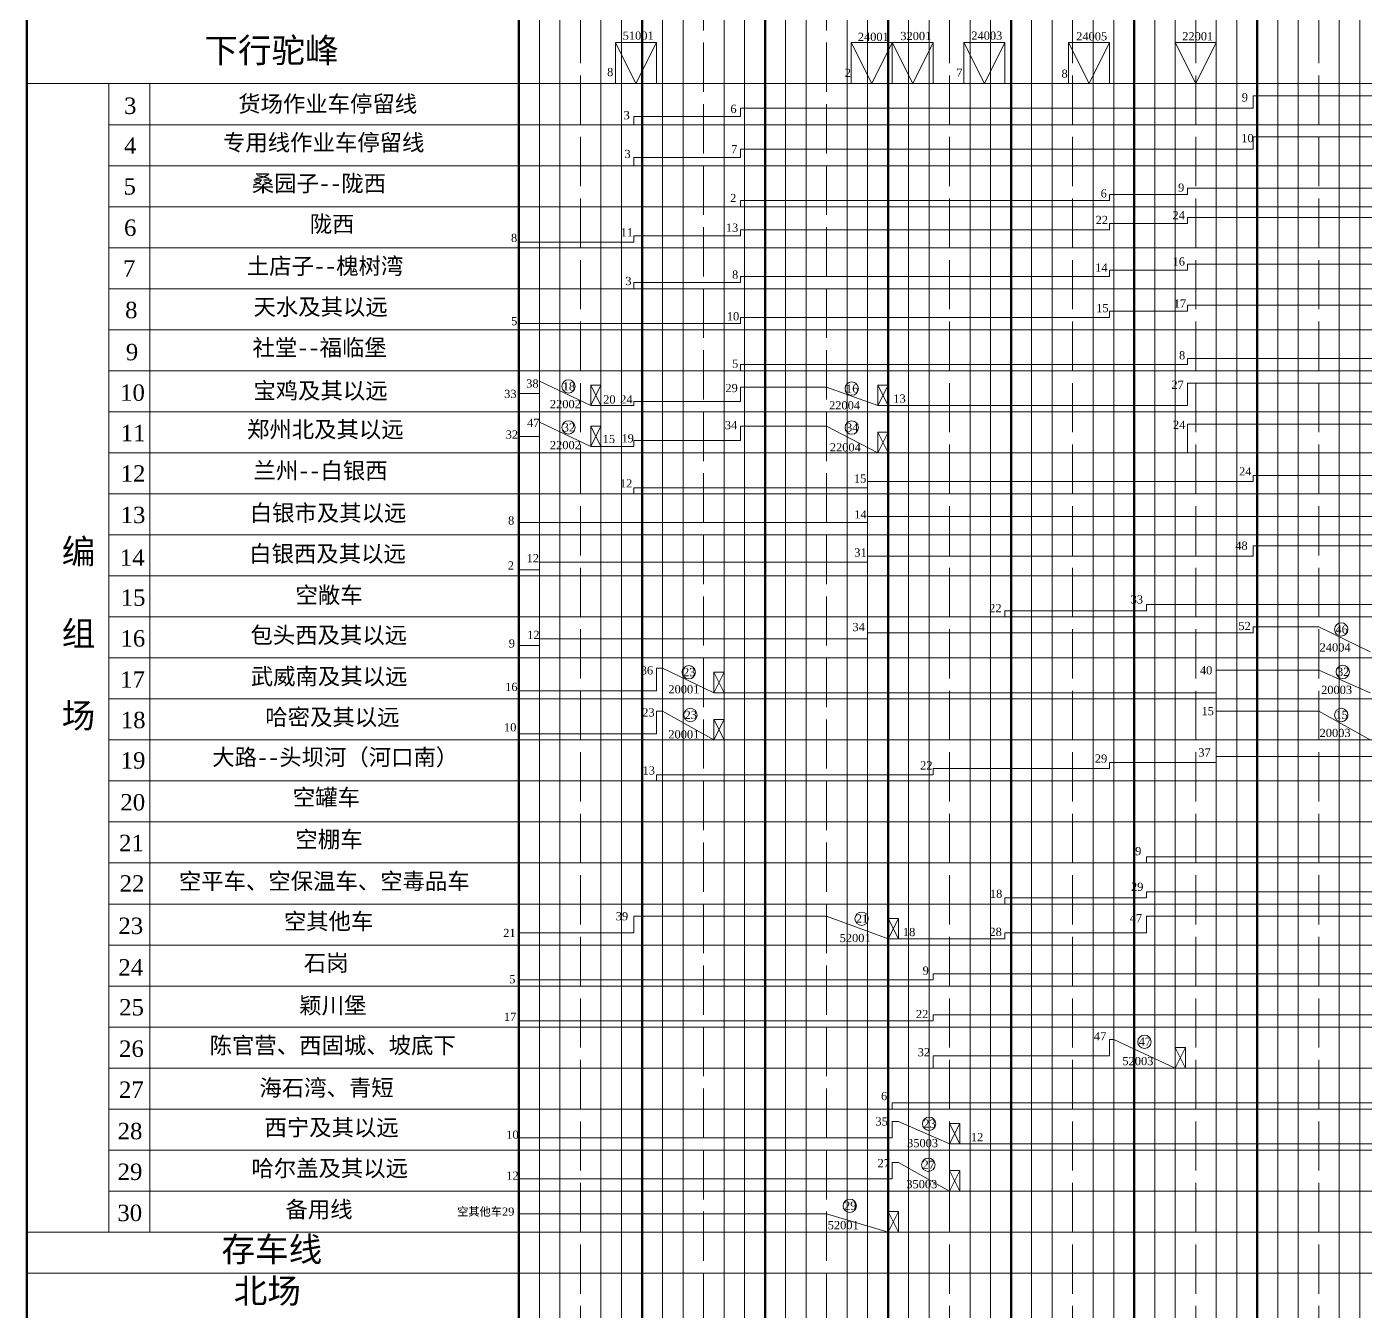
# Model space of a CAD drawing. Header units: millimetres. Extents: x 115 to 1075, y -349 to 784.
# Drawn here: x 115 to 441.3, y 226.7 to 539.9 of the extents above; entities that cross this region are included whole.
import ezdxf

# ---------------------------------------------------------------- set-up
doc = ezdxf.new("R2010")
doc.units = ezdxf.units.MM
doc.linetypes.add('ACAD_ISO02W100', pattern=[15, 12, -3])
doc.layers.get('0').update_dxf_attribs({"color": 3, "lineweight": 120})
for name, color, linetype, lineweight in [('十分格1', 3, 'Continuous', 20), ('十分格2', 3, 'ACAD_ISO02W100', 20), ('小时格1', 3, 'Continuous', 100), ('小时格2', 3, 'Continuous', 80), ('站界线', 3, 'Continuous', 20)]:
    doc.layers.add(name, color=color, linetype=linetype, lineweight=lineweight)
doc.layers.add('文字', color=3, linetype='Continuous')

msp = doc.modelspace()

# ---------------------------------------------------------------- linework, layer by layer
msp.add_line((115, -319), (115, 686))
at = {"layer": '十分格1'}
for p, q in [((240, 686), (240, 66)), ((245, 66), (245, 686)), ((255, 66), (255, 686)), ((260, 66), (260, 686)), ((270, 66), (270, 686)), ((275, 686), (275, 66)), ((285, 66), (285, 686)), ((290, 686), (290, 66)), ((300, 686), (300, 66)), ((305, 66), (305, 686)), ((315, 686), (315, 66)), ((320, 66), (320, 686)), ((330, 66), (330, 686)), ((335, 686), (335, 66)), ((345, 66), (345, 686)), ((350, 686), (350, 66)), ((360, 686), (360, 66)), ((365, 66), (365, 686)), ((375, 686), (375, 66)), ((380, 66), (380, 686)), ((390, 66), (390, 686)), ((395, 686), (395, 66)), ((405, 66), (405, 686)), ((410, 686), (410, 66)), ((420, 686), (420, 66)), ((425, 66), (425, 686)), ((435, 686), (435, 66)), ((440, 66), (440, 686))]:
    msp.add_line(p, q, dxfattribs=at)
at = {"layer": '十分格2'}
for p, q in [((250, 66), (250, 686)), ((280, 686), (280, 66)), ((310, 686), (310, 66)), ((340, 66), (340, 686)), ((370, 66), (370, 686)), ((400, 66), (400, 686)), ((430, 66), (430, 686))]:
    msp.add_line(p, q, dxfattribs=at)
at = {"layer": '十分格2', "color": 0, "linetype": 'ByBlock'}
for p, q in [((258.5, 526), (258.5, 536)), ((258.5, 536), (268.5, 536)), ((258.5, 536), (263.5, 526)), ((263.5, 526), (268.5, 536)), ((268.5, 536), (268.5, 526)), ((316, 526), (316, 536)), ((316, 536), (326, 536)), ((316, 536), (321, 526)), ((316, 526), (316, 536)), ((321, 526), (326, 536)), ((326, 536), (326, 526)), ((326, 536), (336, 536)), ((326, 536), (331, 526)), ((331, 526), (336, 536)), ((336, 536), (336, 526)), ((343.5, 536), (353.5, 536)), ((343.5, 526), (343.5, 536)), ((343.5, 536), (348.5, 526)), ((348.5, 526), (353.5, 536)), ((353.5, 536), (353.5, 526)), ((369, 526), (369, 536)), ((369, 536), (379, 536)), ((369, 536), (374, 526)), ((374, 526), (379, 536)), ((379, 536), (379, 526)), ((395, 526), (395, 536)), ((395, 536), (405, 536)), ((395, 536), (400, 526)), ((395, 526), (395, 536)), ((400, 526), (405, 536)), ((405, 536), (405, 526)), ((235, 526), (115, 526)), ((115, 526), (955, 526)), ((135, 526), (135, 246)), ((145, 526), (145, 246)), ((258.5, 526), (268.5, 526)), ((315, 526), (316, 526)), ((329, 526), (319, 526)), ((336, 526), (326, 526)), ((343.5, 526), (343.5, 526)), ((353.5, 526), (343.5, 526)), ((379, 526), (369, 526)), ((404, 526), (394, 526)), ((414, 520), (414, 523)), ((414, 523), (460, 523)), ((289, 518), (289, 520)), ((289, 520), (410, 520)), ((410, 520), (414, 520)), ((235, 516), (135, 516)), ((135, 516), (955, 516)), ((263, 516), (263, 518)), ((263, 518), (289, 518)), ((414, 510), (414, 513)), ((414, 513), (460, 513)), ((289, 508), (289, 510)), ((289, 510), (410, 510)), ((410, 510), (414, 510)), ((235, 506), (135, 506)), ((135, 506), (955, 506)), ((263, 506), (263, 508)), ((263, 508), (285, 508)), ((285, 508), (289, 508)), ((398, 499), (398, 500.5)), ((398, 500.5), (505, 500.5)), ((289, 496), (289, 497.5)), ((289, 497.5), (375, 497.5)), ((375, 497.5), (379, 497.5)), ((379, 497.5), (379, 499)), ((379, 499), (395, 499)), ((395, 499), (398, 499)), ((235, 496), (135, 496)), ((135, 496), (955, 496)), ((398, 491.87), (398, 493.37)), ((398, 493.37), (505, 493.37)), ((289, 488.87), (289, 490.37)), ((289, 490.37), (375, 490.37)), ((375, 490.37), (379, 490.37)), ((379, 490.37), (379, 491.87)), ((379, 491.87), (395, 491.87)), ((395, 491.87), (398, 491.87)), ((235, 486), (235, 487.5)), ((235, 487.37), (260, 487.37)), ((260, 487.37), (263, 487.37)), ((263, 487.37), (263, 488.87)), ((263, 488.87), (285, 488.87)), ((285, 488.87), (289, 488.87)), ((235, 486), (135, 486)), ((135, 486), (955, 486)), ((379, 479), (379, 480.5)), ((379, 480.5), (398, 480.5)), ((398, 480.5), (398, 482)), ((398, 482), (508, 482)), ((263, 476), (263, 477.5)), ((263, 477.5), (289, 477.5)), ((289, 477.5), (289, 479)), ((289, 479), (379, 479)), ((235, 476), (135, 476)), ((235, 476), (955, 476)), ((379, 469), (379, 470.5)), ((379, 470.5), (398, 470.5)), ((398, 470.5), (398, 472)), ((398, 472), (524, 472)), ((235, 466), (235, 467.5)), ((235, 467.5), (289, 467.5)), ((289, 467.5), (289, 469)), ((289, 469), (379, 469)), ((235, 466), (135, 466)), ((235, 466), (955, 466)), ((289, 456), (289, 457.5)), ((289, 457.5), (398, 457.5)), ((398, 457.5), (398, 459)), ((398, 459), (524, 459)), ((235, 456), (135, 456)), ((135, 456), (955, 456)), ((235, 446), (235, 450.5)), ((235, 450.5), (240, 450.5)), ((240, 450.5), (240, 453.5)), ((240, 453.5), (252.5, 447.5)), ((255, 452.5), (252.5, 452.5)), ((252.5, 452.5), (252.5, 447.5)), ((252.5, 452.5), (255, 447.5)), ((255, 452.5), (252.5, 447.5)), ((255, 447.5), (255, 452.5)), ((255, 452.5), (255, 447.5)), ((289, 448.5), (289, 452)), ((289, 452), (310, 452)), ((310, 452), (322.5, 447.5)), ((325, 452.5), (322.5, 452.5)), ((322.5, 452.5), (322.5, 447.5)), ((322.5, 452.5), (325, 447.5)), ((325, 452.5), (322.5, 447.5)), ((325, 447.5), (325, 452.5)), ((398, 447.5), (398, 453)), ((398, 453), (480, 453)), ((252.5, 447.5), (255, 447.5)), ((255, 447.5), (263, 447.5)), ((263, 447.5), (263, 448.5)), ((263, 448.5), (289, 448.5)), ((322.5, 447.5), (325, 447.5)), ((325, 447.5), (398, 447.5)), ((235, 446), (135, 446)), ((135, 446), (955, 446)), ((240, 440), (240, 443.5)), ((240, 443.5), (252.5, 437.5)), ((255, 442.5), (252.5, 437.5)), ((252.5, 442.5), (255, 437.5)), ((252.5, 442.5), (252.5, 437.5)), ((255, 442.5), (252.5, 442.5)), ((255, 437.5), (255, 442.5)), ((255, 442.5), (255, 437.5)), ((289, 439), (289, 442.5)), ((289, 442.5), (310, 442.5)), ((310, 442.5), (322.5, 436)), ((325, 441), (322.5, 441)), ((325, 441), (322.5, 436)), ((322.5, 441), (325, 436)), ((322.5, 441), (322.5, 436)), ((325, 436), (325, 441)), ((398, 436), (398, 443)), ((400, 443), (398, 443)), ((400, 443), (480, 443)), ((235, 436), (235, 440)), ((235, 440), (240, 440)), ((252.5, 437.5), (255, 437.5)), ((255, 437.5), (263, 437.5)), ((263, 437.5), (263, 439)), ((263, 439), (289, 439)), ((235, 436), (135, 436)), ((135, 436), (955, 436)), ((322.5, 436), (325, 436)), ((263, 426), (263, 427.5)), ((263, 427.5), (320, 427.5)), ((320, 427.5), (320, 429)), ((320, 429), (410, 429)), ((410, 429), (414, 429)), ((414, 429), (414, 430.5)), ((414, 430.5), (470, 430.5)), ((235, 426), (135, 426)), ((135, 426), (955, 426)), ((235, 416), (235, 419)), ((235, 419), (320, 419)), ((320, 419), (320, 420.5)), ((320, 420.5), (470, 420.5)), ((235, 416), (135, 416)), ((135, 416), (955, 416)), ((414, 410.83), (414, 413.33)), ((414, 413.33), (445, 413.33)), ((240, 409.33), (320, 409.33)), ((240, 407.5), (240, 409)), ((320, 409.33), (320, 410.83)), ((320, 410.83), (398, 410.83)), ((398, 410.83), (414, 410.83)), ((235, 406), (135, 406)), ((135, 406), (955, 406)), ((235, 406), (235, 407.5)), ((235, 407.5), (240, 407.5)), ((388, 397.5), (388, 399)), ((388, 399), (545, 399)), ((235, 396), (135, 396)), ((135, 396), (955, 396)), ((353.5, 396), (353.5, 397.5)), ((353.5, 397.5), (385, 397.5)), ((385, 397.5), (388, 397.5)), ((320, 390.61), (320, 392.11)), ((320, 392.11), (414, 392.11)), ((414, 392.11), (414, 393.61)), ((414, 393.61), (430, 393.61)), ((430, 393.61), (442.5, 387.5)), ((235, 386), (235, 389)), ((235, 389), (240, 389)), ((240, 390.61), (320, 390.61)), ((240, 389), (240, 390.5)), ((235, 386), (135, 386)), ((135, 386), (955, 386)), ((268.5, 378), (268.5, 383.5)), ((268.5, 383.5), (270, 383.5)), ((270, 383.5), (282.5, 377.5)), ((285, 382.5), (282.5, 382.5)), ((282.5, 382.5), (282.5, 377.5)), ((282.5, 382.5), (285, 377.5)), ((285, 382.5), (282.5, 377.5)), ((285, 377.5), (285, 382.5)), ((405, 377.5), (405, 383)), ((405, 383), (430, 383)), ((430, 383), (442.5, 377.5)), ((235, 376), (135, 376)), ((135, 376), (955, 376)), ((235, 378), (265, 378)), ((235, 376), (235, 377.5)), ((265, 378), (268.5, 378)), ((282.5, 377.5), (285, 377.5)), ((285, 377.5), (405, 377.5)), ((268.5, 367.5), (268.5, 373)), ((268.5, 373), (270, 373)), ((270, 373), (282.5, 366)), ((405, 366), (405, 373)), ((405, 373), (430, 373)), ((430, 373), (442.5, 366)), ((285, 371), (282.5, 371)), ((282.5, 371), (282.5, 366)), ((282.5, 371), (285, 366)), ((285, 371), (282.5, 366)), ((285, 366), (285, 371)), ((235, 366), (135, 366)), ((135, 366), (955, 366)), ((235, 366), (235, 367.5)), ((235, 367.5), (268.5, 367.5)), ((336, 357.5), (336, 359)), ((336, 359), (375, 359)), ((375, 359), (379, 359)), ((379, 359), (379, 360.5)), ((379, 360.5), (405, 360.5)), ((405, 360.5), (405, 362)), ((405, 362), (490, 362)), ((235, 356), (135, 356)), ((135, 356), (955, 356)), ((268.5, 356), (268.5, 357.5)), ((268.5, 357.5), (335, 357.5)), ((335, 357.5), (336, 357.5)), ((235, 346), (135, 346)), ((135, 346), (955, 346)), ((388, 336), (388, 337.5)), ((388, 337.5), (485, 337.5)), ((235, 336), (135, 336)), ((235, 336), (955, 336)), ((353.5, 326), (353.5, 327.5)), ((353.5, 327.5), (388, 327.5)), ((388, 327.5), (388, 329)), ((388, 329), (486, 329)), ((235, 326), (135, 326)), ((135, 326), (955, 326)), ((263, 320.5), (263, 323)), ((263, 323), (310, 323)), ((263, 319), (263, 320.5)), ((310, 323), (325, 317.5)), ((327.5, 322.5), (325, 322.5)), ((325, 322.5), (325, 317.5)), ((325, 322.5), (327.5, 317.5)), ((327.5, 322.5), (325, 317.5)), ((327.5, 317.5), (327.5, 322.5)), ((388, 319), (388, 323)), ((388, 323), (486, 323)), ((235, 316), (235, 319)), ((235, 319), (263, 319)), ((325, 317.5), (327.5, 317.5)), ((327.5, 317.5), (353.5, 317.5)), ((353.5, 317.5), (353.5, 319)), ((353.5, 319), (388, 319)), ((235, 316), (135, 316)), ((135, 316), (955, 316)), ((235, 306), (235, 307.5)), ((235, 307.5), (336, 307.5)), ((336, 307.5), (336, 309)), ((336, 309), (492, 309)), ((235, 306), (135, 306)), ((135, 306), (955, 306)), ((235, 296), (235, 297.5)), ((235, 297.5), (336, 297.5)), ((336, 297.5), (336, 299)), ((336, 299), (492, 299)), ((235, 296), (135, 296)), ((135, 296), (955, 296)), ((379, 289), (379, 293)), ((379, 293), (380, 293)), ((380, 293), (395, 286)), ((397.5, 291), (395, 291)), ((395, 291), (395, 286)), ((395, 291), (397.5, 286)), ((397.5, 291), (395, 286)), ((397.5, 286), (397.5, 291)), ((336, 286), (336, 289)), ((336, 289), (379, 289)), ((235, 286), (135, 286)), ((135, 286), (955, 286)), ((235, 286), (235, 286)), ((326, 276), (326, 277.5)), ((326, 277.5), (500, 277.5)), ((235, 276), (135, 276)), ((135, 276), (955, 276)), ((326, 269), (326, 273)), ((326, 273), (327.5, 273)), ((327.5, 273), (340, 267.5)), ((342.5, 272.5), (340, 272.5)), ((340, 272.5), (340, 267.5)), ((340, 272.5), (342.5, 267.5)), ((342.5, 272.5), (340, 267.5)), ((342.5, 267.5), (342.5, 272.5)), ((235, 266), (235, 269)), ((235, 269), (326, 269)), ((235, 266), (135, 266)), ((235, 266), (955, 266)), ((340, 267.5), (342.5, 267.5)), ((342.5, 267.5), (480, 267.5)), ((326, 259), (326, 263)), ((326, 263), (327.5, 263)), ((327.5, 263), (340, 256)), ((235, 256), (235, 259)), ((235, 259), (326, 259)), ((342.5, 261), (340, 261)), ((340, 261), (340, 256)), ((340, 261), (342.5, 256)), ((342.5, 261), (340, 256)), ((342.5, 256), (342.5, 261)), ((235, 256), (135, 256)), ((135, 256), (955, 256)), ((235, 246), (235, 250.5)), ((235, 250.5), (310, 250.5)), ((310, 250.5), (325, 246)), ((325, 246), (325, 251)), ((325, 251), (327.5, 251)), ((325, 251), (327.5, 246)), ((327.5, 251), (325, 246)), ((327.5, 251), (327.5, 246)), ((145, 246), (115, 246)), ((145, 246), (955, 246)), ((235, 236), (115, 236)), ((115, 236), (955, 236))]:
    msp.add_line(p, q, dxfattribs=at)
for centre in [(247.08, 452.18), (316.15, 451.65), (247.08, 442.18), (316.15, 442.15), (435.49, 392.93), (276.41, 382.52), (435.86, 382.58), (276.79, 372.08), (435.49, 372.08), (318.55, 322.42), (387.5, 292.42), (335, 272.42), (334.81, 262.42), (315.66, 252.42)]:
    msp.add_circle(centre, 1.63, dxfattribs=at)
at = {"layer": '小时格1'}
for p, q in [((235, 66), (235, 686)), ((415, 686), (415, 66))]:
    msp.add_line(p, q, dxfattribs=at)
at = {"layer": '小时格2'}
for p, q in [((265, 686), (265, 66)), ((295, 66), (295, 686)), ((325, 686), (325, 66)), ((325, 686), (325, 66)), ((355, 66), (355, 686)), ((385, 686), (385, 66))]:
    msp.add_line(p, q, dxfattribs=at)
at = {"layer": '站界线'}
for p, q in [((235, 560), (235, 534)), ((235, 501), (235, 478)), ((235, 438), (235, 418)), ((235, 418), (235, 378)), ((235, 378), (235, 358)), ((235, 378), (235, 368)), ((235, 368.44), (235, 335.44)), ((235, 335.44), (235, 299.44)), ((235, 263.44), (235, 227.44))]:
    msp.add_line(p, q, dxfattribs=at)

# ---------------------------------------------------------------- texts
at = {"layer": '文字', "attachment_point": 1}
for s, insert, char_height, width in [('\\pt14;{\\fTimes New Roman|b0|i0|c0|p18;\\C0;51001}', (260.29, 538.71), 2, 10.9003), ('\\pt14;{\\fTimes New Roman|b0|i0|c0|p18;\\C0;32001}', (327.98, 538.62), 2, 10.9003), ('\\pt14;{\\fTimes New Roman|b0|i0|c0|p18;\\C0;24003}', (345.29, 538.71), 2, 10.9003), ('\\pt14;{\\fTimes New Roman|b0|i0|c0|p18;\\C0;24005}', (370.86, 538.54), 2, 10.9003), ('\\pt14;{\\fTimes New Roman|b0|i0|c0|p18;\\C0;22001}', (396.71, 538.56), 2, 10.9003), ('\\pt42;{\\fSimHei|b0|i0|c134|p2;\\C0;下行驼峰}', (158.31, 537.13), 6, 47.9238), ('\\pt14;{\\fTimes New Roman|b0|i0|c0|p18;\\C0;24001}', (317.62, 538.41), 2, 10.9003), ('\\pt14;{\\fTimes New Roman|b0|i0|c0|p18;\\C0;8}', (256.49, 529.83), 2, 1.9356), ('\\pt14;{\\fTimes New Roman|b0|i0|c0|p18;\\C0;2}', (314.43, 529.65), 2, 1.9356), ('\\pt14;{\\fTimes New Roman|b0|i0|c0|p18;\\C0;7}', (341.63, 529.69), 2, 1.9356), ('\\pt14;{\\fTimes New Roman|b0|i0|c0|p18;\\C0;8}', (367.28, 529.43), 2, 1.9356), ('\\pt28;{\\fTimes New Roman|b0|i0|c0|p18;\\C0;3}', (138.73, 522.61), 4, 7.6), ('\\pt28;{\\fSimHei|b0|i0|c134|p2;\\C0;货场作业车停留线}', (166.54, 523.08), 4, 56.0889), ('\\pt14;{\\fTimes New Roman|b0|i0|c0|p18;\\C0;9}', (411.22, 523.64), 2, 1.9356), ('\\pt14;{\\fTimes New Roman|b0|i0|c0|p18;\\C0;3}', (260.51, 519.32), 2, 1.9356), ('\\pt14;{\\fTimes New Roman|b0|i0|c0|p18;\\C0;6}', (286.56, 520.86), 2, 1.9356), ('\\pt28;{\\fTimes New Roman|b0|i0|c0|p18;\\C0;4}', (138.71, 512.9), 4, 4.4085), ('\\pt28;{\\fSimHei|b0|i0|c134|p2;\\C0;专用线作业车停留线}', (162.84, 513.65), 4, 56.0889), ('\\pt14;{\\fTimes New Roman|b0|i0|c0|p18;\\C0;10}', (411.11, 513.72), 2, 3.1289), ('\\pt14;{\\fTimes New Roman|b0|i0|c0|p18;\\C0;3}', (260.72, 509.86), 2, 1.9356), ('\\pt14;{\\fTimes New Roman|b0|i0|c0|p18;\\C0;7}', (286.71, 511.01), 2, 1.9356), ('\\pt28;{\\fTimes New Roman|b0|i0|c0|p18;\\C0;5}', (138.59, 502.95), 4, 4.4085), ('\\pt28;{\\fSimHei|b0|i0|c134|p2;\\C0;桑园子--陇西}', (169.87, 503.7), 4, 56.0889), ('\\pt14;{\\fTimes New Roman|b0|i0|c0|p18;\\C0;6}', (376.83, 500.25), 2, 1.9356), ('\\pt14;{\\fTimes New Roman|b0|i0|c0|p18;\\C0;9}', (395.7, 501.65), 2, 1.9356), ('\\pt14;{\\fTimes New Roman|b0|i0|c0|p18;\\C0;2}', (286.47, 499.13), 2, 1.9356), ('\\pt28;{\\fTimes New Roman|b0|i0|c0|p18;\\C0;6}', (138.71, 492.88), 4, 4.4085), ('\\pt28;{\\fSimHei|b0|i0|c134|p2;\\C0;陇西}', (184, 493.79), 4, 13.8333), ('\\pt14;{\\fTimes New Roman|b0|i0|c0|p18;\\C0;22}', (375.6, 493.77), 2, 4.7289), ('\\pt14;{\\fTimes New Roman|b0|i0|c0|p18;\\C0;24}', (394.33, 494.92), 2, 4.7289), ('\\pt14;{\\fTimes New Roman|b0|i0|c0|p18;\\C0;11}', (259.78, 490.77), 2, 4.7289), ('\\pt14;{\\fTimes New Roman|b0|i0|c0|p18;\\C0;13}', (285.44, 491.89), 2, 4.7289), ('\\pt14;{\\fTimes New Roman|b0|i0|c0|p18;\\C0;8}', (233.06, 489.4), 2, 1.9356), ('\\pt28;{\\fSimHei|b0|i0|c134|p2;\\C0;土店子--槐树湾}', (168.64, 483.55), 4, 43.7484), ('\\pt14;{\\fTimes New Roman|b0|i0|c0|p18;\\C0;16}', (394.36, 483.63), 2, 4.7289), ('\\pt28;{\\fTimes New Roman|b0|i0|c0|p18;\\C0;7}', (138.46, 482.94), 4, 4.4085), ('\\pt14;{\\fTimes New Roman|b0|i0|c0|p18;\\C0;8}', (286.97, 480.45), 2, 1.9356), ('\\pt14;{\\fTimes New Roman|b0|i0|c0|p18;\\C0;14}', (375.49, 482.17), 2, 4.7289), ('\\pt14;{\\fTimes New Roman|b0|i0|c0|p18;\\C0;3}', (260.93, 478.89), 2, 1.9356), ('\\pt28;{\\fSimHei|b0|i0|c134|p2;\\C0;天水及其以远}', (170.28, 473.58), 4, 39.2627), ('\\pt14;{\\fTimes New Roman|b0|i0|c0|p18;\\C0;17}', (394.64, 473.39), 2, 4.7289), ('\\pt28;{\\fTimes New Roman|b0|i0|c0|p18;\\C0;8}', (138.97, 472.81), 4, 4.4085), ('\\pt14;{\\fTimes New Roman|b0|i0|c0|p18;\\C0;10}', (285.69, 470.3), 2, 4.7289), ('\\pt14;{\\fTimes New Roman|b0|i0|c0|p18;\\C0;15}', (375.74, 472.28), 2, 4.7289), ('\\pt14;{\\fTimes New Roman|b0|i0|c0|p18;\\C0;5}', (233.1, 469.12), 2, 1.9356), ('\\pt28;{\\fSimHei|b0|i0|c134|p2;\\C0;社堂--福临堡}', (170.04, 463.66), 4, 38.6136), ('\\pt28;{\\fTimes New Roman|b0|i0|c0|p18;\\C0;9}', (139.15, 462.56), 4, 4.4085), ('\\pt14;{\\fTimes New Roman|b0|i0|c0|p18;\\C0;8}', (395.93, 460.79), 2, 1.9356), ('\\pt14;{\\fTimes New Roman|b0|i0|c0|p18;\\C0;5}', (286.96, 458.75), 2, 1.9356), ('\\pt28;{\\fSimHei|b0|i0|c134|p2;\\C0;宝鸡及其以远}', (170.25, 453.15), 4, 39.2627), ('\\pt14;{\\fTimes New Roman|b0|i0|c0|p18;\\C0;38}', (236.77, 453.89), 2, 4.7289), ('\\pt14;{\\fTimes New Roman|b0|i0|c0|p18;\\C0;27}', (394.08, 453.59), 2, 4.7289), ('\\pt28;{\\fTimes New Roman|b0|i0|c0|p18;\\C0;10}', (137.76, 452.68), 4, 7.6), ('\\pt14;{\\fTimes New Roman|b0|i0|c0|p18;\\C0;33}', (231.4, 451.37), 2, 4.7289), ('\\pt14;{\\fTimes New Roman|b0|i0|c0|p18;\\C0;18}', (245.67, 453.2), 2, 3.9294), ('\\pt14;{\\fTimes New Roman|b0|i0|c0|p18;\\C0;29}', (285.33, 452.8), 2, 4.7289), ('\\pt14;{\\fTimes New Roman|b0|i0|c0|p18;\\C0;16}', (314.74, 452.68), 2, 3.9294), ('\\pt14;{\\fTimes New Roman|b0|i0|c0|p18;\\C0;22002}', (242.55, 448.88), 2, 10.9003), ('\\pt14;{\\fTimes New Roman|b0|i0|c0|p18;\\C0;20}', (255.54, 450.01), 2, 4.7289), ('\\pt14;{\\fTimes New Roman|b0|i0|c0|p18;\\C0;24}', (259.68, 450.03), 2, 4.7289), ('\\pt14;{\\fTimes New Roman|b0|i0|c0|p18;\\C0;22004}', (310.61, 448.59), 2, 10.9003), ('\\pt14;{\\fTimes New Roman|b0|i0|c0|p18;\\C0;13}', (326.28, 450.23), 2, 3.0167), ('\\pt28;{\\fSimHei|b0|i0|c134|p2;\\C0;郑州北及其以远}', (168.7, 443.7), 4, 43.4154), ('\\pt14;{\\fTimes New Roman|b0|i0|c0|p18;\\C0;47}', (236.99, 444.31), 2, 4.7289), ('\\pt14;{\\fTimes New Roman|b0|i0|c0|p18;\\C0;24}', (394.46, 443.84), 2, 4.7289), ('\\pt28;{\\fTimes New Roman|b0|i0|c0|p18;\\C0;11}', (137.89, 442.82), 4, 7.6), ('\\pt14;{\\fTimes New Roman|b0|i0|c0|p18;\\C0;32}', (231.77, 441.46), 2, 4.7289), ('\\pt14;{\\fTimes New Roman|b0|i0|c0|p18;\\C0;32}', (245.67, 443.2), 2, 3.9294), ('\\pt14;{\\fTimes New Roman|b0|i0|c0|p18;\\C0;19}', (259.99, 440.54), 2, 4.7289), ('\\pt14;{\\fTimes New Roman|b0|i0|c0|p18;\\C0;34}', (285.19, 443.76), 2, 4.7289), ('\\pt14;{\\fTimes New Roman|b0|i0|c0|p18;\\C0;34}', (314.74, 443.18), 2, 3.9294), ('\\pt14;{\\fTimes New Roman|b0|i0|c0|p18;\\C0;22002}', (242.55, 438.88), 2, 10.9003), ('\\pt14;{\\fTimes New Roman|b0|i0|c0|p18;\\C0;15}', (255.41, 440.38), 2, 4.7289), ('\\pt14;{\\fTimes New Roman|b0|i0|c0|p18;\\C0;22004}', (310.8, 438.34), 2, 10.9003), ('\\pt28;{\\fSimHei|b0|i0|c134|p2;\\C0;兰州--白银西}', (170.27, 433.66), 4, 38.6136), ('\\pt28;{\\fTimes New Roman|b0|i0|c0|p18;\\C0;12}', (137.89, 432.96), 4, 7.6), ('\\pt14;{\\fTimes New Roman|b0|i0|c0|p18;\\C0;15}', (316.66, 430.74), 2, 4.7289), ('\\pt14;{\\fTimes New Roman|b0|i0|c0|p18;\\C0;24}', (410.57, 432.48), 2, 4.7289), ('\\pt14;{\\fTimes New Roman|b0|i0|c0|p18;\\C0;12}', (259.6, 429.55), 2, 4.7289), ('\\pt28;{\\fTimes New Roman|b0|i0|c0|p18;\\C0;13}', (137.89, 422.85), 4, 7.6), ('\\pt28;{\\fSimHei|b0|i0|c134|p2;\\C0;白银市及其以远}', (169.36, 423.35), 4, 42.4941), ('\\pt14;{\\fTimes New Roman|b0|i0|c0|p18;\\C0;14}', (316.76, 421.99), 2, 4.7289), ('\\pt14;{\\fTimes New Roman|b0|i0|c0|p18;\\C0;8}', (232.35, 420.52), 2, 1.9356), ('\\pt42;{\\fSimHei|b0|i0|c134|p2;\\C0;编\\P\\P组\\P\\P场}', (123.52, 414.94), 6, 16.2476), ('\\pt28;{\\fTimes New Roman|b0|i0|c0|p18;\\C0;14}', (137.7, 412.46), 4, 7.6), ('\\pt28;{\\fSimHei|b0|i0|c134|p2;\\C0;白银西及其以远}', (169.23, 413.41), 4, 42.4941), ('\\pt14;{\\fTimes New Roman|b0|i0|c0|p18;\\C0;12}', (236.88, 411.33), 2, 4.7289), ('\\pt14;{\\fTimes New Roman|b0|i0|c0|p18;\\C0;31}', (316.75, 412.7), 2, 4.7289), ('\\pt14;{\\fTimes New Roman|b0|i0|c0|p18;\\C0;48}', (409.65, 414.36), 2, 4.7289), ('\\pt14;{\\fTimes New Roman|b0|i0|c0|p18;\\C0;2}', (232.27, 409.52), 2, 1.9356), ('\\pt28;{\\fTimes New Roman|b0|i0|c0|p18;\\C0;15}', (137.9, 402.71), 4, 7.6), ('\\pt28;{\\fSimHei|b0|i0|c134|p2;\\C0;空敞车}', (180.51, 403.32), 4, 20.7294), ('\\pt14;{\\fTimes New Roman|b0|i0|c0|p18;\\C0;22}', (349.64, 399.14), 2, 4.1956), ('\\pt14;{\\fTimes New Roman|b0|i0|c0|p18;\\C0;33}', (384.14, 401.26), 2, 4.1956), ('\\pt28;{\\fTimes New Roman|b0|i0|c0|p18;\\C0;16}', (137.84, 392.77), 4, 7.6), ('\\pt28;{\\fSimHei|b0|i0|c134|p2;\\C0;包头西及其以远}', (169.53, 393.56), 4, 42.4941), ('\\pt14;{\\fTimes New Roman|b0|i0|c0|p18;\\C0;12}', (237.01, 392.61), 2, 4.7289), ('\\pt14;{\\fTimes New Roman|b0|i0|c0|p18;\\C0;34}', (316.31, 394.53), 2, 4.7289), ('\\pt14;{\\fTimes New Roman|b0|i0|c0|p18;\\C0;52}', (410.41, 394.78), 2, 4.7289), ('\\pt14;{\\fTimes New Roman|b0|i0|c0|p18;\\C0;46}', (434.08, 393.96), 2, 3.9294), ('\\pt14;{\\fTimes New Roman|b0|i0|c0|p18;\\C0;9}', (232.51, 390.52), 2, 1.9356), ('\\pt14;{\\fTimes New Roman|b0|i0|c0|p18;\\C0;24004}', (430.21, 389.56), 2, 10.9003), ('\\pt28;{\\fTimes New Roman|b0|i0|c0|p18;\\C0;17}', (137.77, 382.73), 4, 7.6), ('\\pt28;{\\fSimHei|b0|i0|c134|p50;\\C0;武\\fSimHei|b0|i0|c134|p2;威南及其以远}', (169.62, 383.5), 4, 42.4941), ('\\pt14;{\\fTimes New Roman|b0|i0|c0|p18;\\C0;36}', (264.69, 383.97), 2, 4.7289), ('\\pt14;{\\fTimes New Roman|b0|i0|c0|p18;\\C0;23}', (275, 383.54), 2, 3.9294), ('\\pt14;{\\fTimes New Roman|b0|i0|c0|p18;\\C0;40}', (401.03, 383.98), 2, 4.7289), ('\\pt14;{\\fTimes New Roman|b0|i0|c0|p18;\\C0;32}', (434.45, 383.6), 2, 3.9294), ('\\pt14;{\\fTimes New Roman|b0|i0|c0|p18;\\C0;16}', (231.65, 379.93), 2, 4.7289), ('\\pt14;{\\fTimes New Roman|b0|i0|c0|p18;\\C0;20001}', (271.43, 379.35), 2, 10.9003), ('\\pt14;{\\fTimes New Roman|b0|i0|c0|p18;\\C0;20003}', (430.58, 379.21), 2, 10.9003), ('\\pt28;{\\fTimes New Roman|b0|i0|c0|p18;\\C0;18}', (137.92, 372.86), 4, 7.6), ('\\pt28;{\\fSimHei|b0|i0|c134|p50;\\C0;哈密\\fSimHei|b0|i0|c134|p2;及其以远}', (173.15, 373.57), 4, 42.4941), ('\\pt14;{\\fTimes New Roman|b0|i0|c0|p18;\\C0;23}', (265.05, 373.71), 2, 4.7289), ('\\pt14;{\\fTimes New Roman|b0|i0|c0|p18;\\C0;23}', (275.38, 373.1), 2, 3.9294), ('\\pt14;{\\fTimes New Roman|b0|i0|c0|p18;\\C0;15}', (401.4, 374.04), 2, 4.7289), ('\\pt14;{\\fTimes New Roman|b0|i0|c0|p18;\\C0;15}', (434.08, 373.1), 2, 3.9294), ('\\pt14;{\\fTimes New Roman|b0|i0|c0|p18;\\C0;10}', (231.36, 370.09), 2, 4.7289), ('\\pt14;{\\fTimes New Roman|b0|i0|c0|p18;\\C0;20001}', (271.42, 368.36), 2, 10.9003), ('\\pt14;{\\fTimes New Roman|b0|i0|c0|p18;\\C0;20003}', (430.21, 368.71), 2, 10.9003), ('\\pt28;{\\fTimes New Roman|b0|i0|c0|p18;\\C0;19}', (137.89, 363.01), 4, 7.6), ('\\pt28;{\\fSimHei|b0|i0|c134|p50;\\C0;大路--头坝河（河口南）}', (160.2, 363.81), 4, 64.1556), ('\\pt14;{\\fTimes New Roman|b0|i0|c0|p18;\\C0;29}', (375.41, 362.46), 2, 4.7289), ('\\pt14;{\\fTimes New Roman|b0|i0|c0|p18;\\C0;37}', (400.63, 363.94), 2, 4.7289), ('\\pt14;{\\fTimes New Roman|b0|i0|c0|p18;\\C0;13}', (265.12, 359.57), 2, 4.7289), ('\\pt14;{\\fTimes New Roman|b0|i0|c0|p18;\\C0;22}', (332.81, 360.79), 2, 4.7289), ('\\pt28;{\\fTimes New Roman|b0|i0|c0|p18;\\C0;20}', (137.83, 352.8), 4, 7.6), ('\\pt28;{\\fSimHei|b0|i0|c134|p2;\\C0;空罐车}', (179.86, 354.04), 4, 20.7294), ('\\pt28;{\\fTimes New Roman|b0|i0|c0|p18;\\C0;21}', (137.51, 342.88), 4, 7.6), ('\\pt28;{\\fSimHei|b0|i0|c134|p2;\\C0;空棚车}', (180.5, 343.77), 4, 20.7294), ('\\pt14;{\\fTimes New Roman|b0|i0|c0|p18;\\C0;9}', (385.22, 339.9), 2, 4.1956), ('\\pt28;{\\fTimes New Roman|b0|i0|c0|p18;\\C0;22}', (137.64, 333.01), 4, 7.6), ('\\pt28;{\\fSimHei|b0|i0|c134|p2;\\C0;空平车、空保温车、空毒品车}', (152.07, 333.57), 4, 77.8667), ('\\pt14;{\\fTimes New Roman|b0|i0|c0|p18;\\C0;29}', (384.23, 331.2), 2, 4.7289), ('\\pt14;{\\fTimes New Roman|b0|i0|c0|p18;\\C0;18}', (349.82, 329.5), 2, 4.7289), ('\\pt28;{\\fSimHei|b0|i0|c134|p2;\\C0;空其他车}', (177.68, 323.8), 4, 27.4667), ('\\pt14;{\\fTimes New Roman|b0|i0|c0|p18;\\C0;39}', (258.61, 324.03), 2, 4.7289), ('\\pt14;{\\fTimes New Roman|b0|i0|c0|p18;\\C0;21}', (317.14, 323.45), 2, 3.9294), ('\\pt14;{\\fTimes New Roman|b0|i0|c0|p18;\\C0;47}', (383.91, 323.55), 2, 4.7289), ('\\pt28;{\\fTimes New Roman|b0|i0|c0|p18;\\C0;23}', (137.34, 322.69), 4, 7.6), ('\\pt14;{\\fTimes New Roman|b0|i0|c0|p18;\\C0;21}', (231.16, 319.95), 2, 4.7289), ('\\pt14;{\\fTimes New Roman|b0|i0|c0|p18;\\C0;18}', (328.62, 320.17), 2, 4.7289), ('\\pt14;{\\fTimes New Roman|b0|i0|c0|p18;\\C0;28}', (349.71, 320.21), 2, 4.7289), ('\\pt14;{\\fTimes New Roman|b0|i0|c0|p18;\\C0;52001}', (313.19, 318.71), 2, 10.9003), ('\\pt28;{\\fSimHei|b0|i0|c134|p2;\\C0;石岗}', (182.54, 313.64), 4, 20.7294), ('\\pt28;{\\fTimes New Roman|b0|i0|c0|p18;\\C0;24}', (137.34, 312.55), 4, 7.6), ('\\pt14;{\\fTimes New Roman|b0|i0|c0|p18;\\C0;9}', (333.42, 310.77), 2, 4.7289), ('\\pt14;{\\fTimes New Roman|b0|i0|c0|p18;\\C0;5}', (232.63, 308.67), 2, 1.7277), ('\\pt28;{\\fSimHei|b0|i0|c134|p2;\\C0;颖川堡}', (181.44, 303.27), 4, 20.7294), ('\\pt28;{\\fTimes New Roman|b0|i0|c0|p18;\\C0;25}', (137.53, 302.83), 4, 7.6), ('\\pt14;{\\fTimes New Roman|b0|i0|c0|p18;\\C0;17}', (231.33, 299.51), 2, 4.7289), ('\\pt14;{\\fTimes New Roman|b0|i0|c0|p18;\\C0;22}', (331.79, 300.17), 2, 4.7289), ('\\pt28;{\\fSimHei|b0|i0|c134|p2;\\C0;陈官营、西固城、坡底下}', (159.59, 293.54), 4, 68.2453), ('\\pt14;{\\fTimes New Roman|b0|i0|c0|p18;\\C0;47}', (375.18, 294.75), 2, 4.7289), ('\\pt28;{\\fTimes New Roman|b0|i0|c0|p18;\\C0;26}', (137.5, 292.73), 4, 7.6), ('\\pt14;{\\fTimes New Roman|b0|i0|c0|p18;\\C0;32}', (332.21, 290.88), 2, 4.7289), ('\\pt14;{\\fTimes New Roman|b0|i0|c0|p18;\\C0;47}', (386.09, 293.45), 2, 3.9294), ('\\pt14;{\\fTimes New Roman|b0|i0|c0|p18;\\C0;52003}', (382.13, 288.71), 2, 10.9003), ('\\pt28;{\\fTimes New Roman|b0|i0|c0|p18;\\C0;27}', (137.48, 282.73), 4, 7.6), ('\\pt28;{\\fSimHei|b0|i0|c134|p2;\\C0;海石湾、青短}', (171.73, 283.2), 4, 37.4974), ('\\pt14;{\\fTimes New Roman|b0|i0|c0|p18;\\C0;6}', (323.28, 280.19), 2, 4.7289), ('\\pt28;{\\fSimHei|b0|i0|c134|p50;\\C0;西宁\\fSimHei|b0|i0|c134|p2;及其以远}', (172.96, 273.52), 4, 42.4941), ('\\pt28;{\\fTimes New Roman|b0|i0|c0|p18;\\C0;28}', (137.15, 272.64), 4, 7.6), ('\\pt14;{\\fTimes New Roman|b0|i0|c0|p18;\\C0;35}', (321.92, 274), 2, 4.7289), ('\\pt14;{\\fTimes New Roman|b0|i0|c0|p18;\\C0;23}', (333.59, 273.45), 2, 3.9294), ('\\pt14;{\\fTimes New Roman|b0|i0|c0|p18;\\C0;10}', (231.91, 270.76), 2, 4.7289), ('\\pt14;{\\fTimes New Roman|b0|i0|c0|p18;\\C0;35003}', (329.63, 268.71), 2, 10.9003), ('\\pt14;{\\fTimes New Roman|b0|i0|c0|p18;\\C0;12}', (345.18, 270.17), 2, 4.7289), ('\\pt28;{\\fTimes New Roman|b0|i0|c0|p18;\\C0;29}', (137.15, 262.72), 4, 7.6), ('\\pt28;{\\fSimHei|b0|i0|c134|p50;\\C0;哈尔盖\\fSimHei|b0|i0|c134|p2;及其以远}', (169.77, 263.58), 4, 42.4941), ('\\pt14;{\\fTimes New Roman|b0|i0|c0|p18;\\C0;27}', (322.44, 263.84), 2, 4.7289), ('\\pt14;{\\fTimes New Roman|b0|i0|c0|p18;\\C0;27}', (333.4, 263.45), 2, 3.9294), ('\\pt14;{\\fTimes New Roman|b0|i0|c0|p18;\\C0;12}', (231.91, 260.77), 2, 4.7289), ('\\pt14;{\\fTimes New Roman|b0|i0|c0|p18;\\C0;35003}', (329.44, 258.71), 2, 10.9003), ('\\pt28;{\\fTimes New Roman|b0|i0|c0|p18;\\C0;30}', (137.09, 252.7), 4, 7.6), ('\\pt28;{\\fSimHei|b0|i0|c134|p50;\\C0;备用线}', (178.07, 253.56), 4, 20.3444), ('\\pt14;{\\fSimSun|b0|i0|c134|p2;\\C0; 空其他车\\fTimes New Roman|b0|i0|c0|p18;29}', (218.59, 252), 2, 23.5556), ('\\pt14;{\\fTimes New Roman|b0|i0|c0|p18;\\C0;29}', (314.25, 253.45), 2, 3.9294), ('\\pt14;{\\fTimes New Roman|b0|i0|c0|p18;\\C0;52001}', (310.29, 248.71), 2, 10.9003), ('\\pt42;{\\fSimHei|b0|i0|c134|p2;\\C0;存车线}', (162.48, 244.82), 6, 45.28), ('\\pt42;{\\fSimHei|b0|i0|c134|p2;\\C0;北场}', (165.47, 234.68), 6, 21.8407)]:
    msp.add_mtext(s, dxfattribs=dict(at, insert=insert, char_height=char_height, width=width))

doc.saveas('drawing.dxf')
